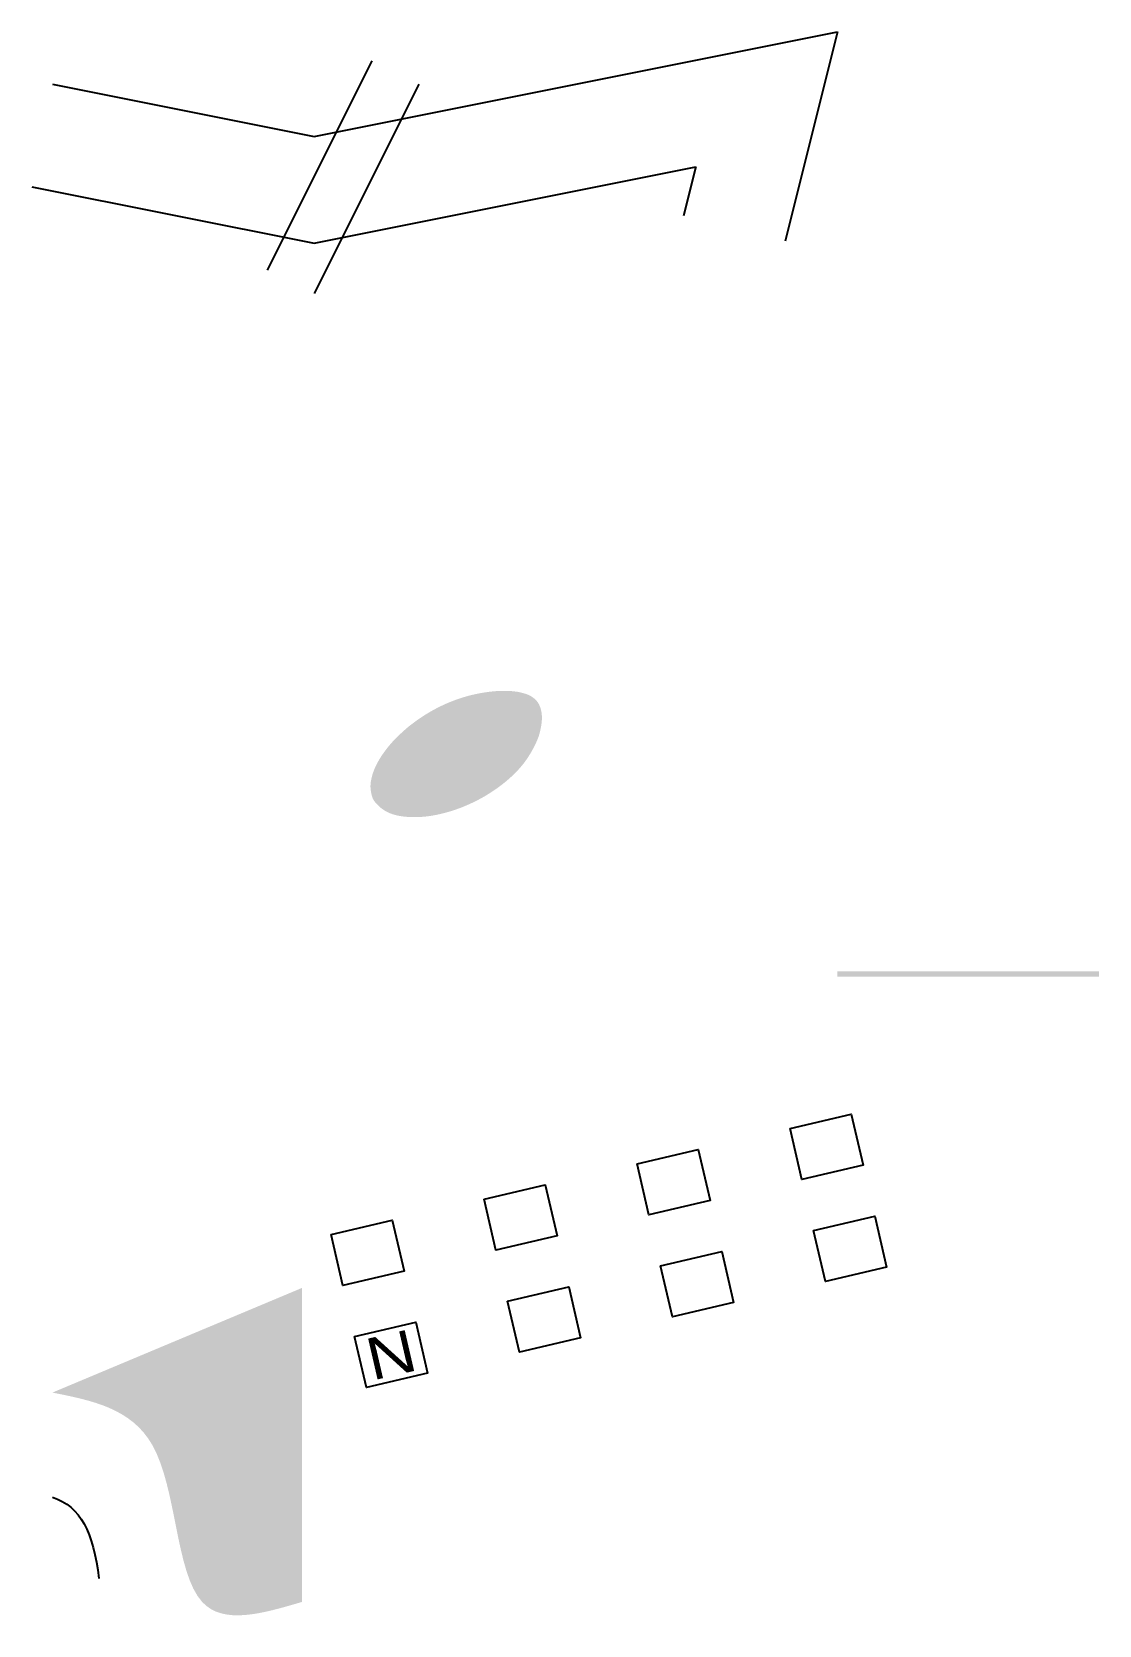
# Model space of a CAD drawing. Extents: x -4 to 200, y -4 to 300.
import ezdxf
from ezdxf.enums import TextEntityAlignment as Align

# ---------------------------------------------------------------- set-up
doc = ezdxf.new("R2010")
doc.units = 0

# ---------------------------------------------------------------- blocks, each defined once
blk = doc.blocks.new('helloblock')
at = {"linetype": 'Continuous'}
blk.add_lwpolyline([(0, 1), (1, 1), (1, 0), (0, 0)], close=True, dxfattribs=at)
blk.add_attdef('HELLOTAG', text='', height=0.8, dxfattribs=at).set_placement((0.5, 0.5), align=Align.MIDDLE_CENTER)

msp = doc.modelspace()

# ---------------------------------------------------------------- hatches: boundary and pattern name
at = {"linetype": 'Continuous'}
h = msp.add_hatch(color=4, dxfattribs=at)
h.dxf.hatch_style = 1
edge = h.paths.add_edge_path()
edge.add_spline(control_points=[(77.24, 172.43), (66.11, 168.48), (52.06, 148.21), (94.42, 145.14), (94.12, 174.1), (83.82, 174.77), (77.24, 172.43)], knot_values=[0, 0, 0, 0, 20.946009, 48.825778, 65.418024, 82.548235, 82.548235, 82.548235, 82.548235], weights=[1.210771, 1, 1, 0.65, 2, 1.383146, 1.210771], degree=3, periodic=0)
at = {"extrusion": (0.3, 0, -0.953939)}
h = msp.add_hatch(color=3, dxfattribs=at)
h.dxf.hatch_style = 1
edge = h.paths.add_edge_path()
edge.add_line((60, 50), (0, 50))
edge.add_spline(control_points=[(0, 50), (-2.22, 42.13), (-7.23, 24.37), (35.21, 25.24), (38.5, 7.91), (40, 0)], knot_values=[0, 0, 0, 0, 4.472136, 10.095549, 14.824257, 14.824257, 14.824257, 14.824257], degree=3, periodic=0)
edge.add_line((40, 0), (60, 50))

# ---------------------------------------------------------------- linework, layer by layer
for p, q in [((50, 280), (150, 300)), ((150, 300), (140, 260)), ((61.06, 294.47), (41.06, 254.47)), ((0, 290), (50, 280)), ((70, 290), (50, 250)), ((50, 259.6), (122.93, 274.19)), ((122.93, 274.19), (120.6, 264.85)), ((-3.92, 270.39), (50, 259.6))]:
    msp.add_line(p, q)
at = {"extrusion": (-0.087167, 0.002724, 0.99619)}
msp.add_open_spline([(0, 20), (5.4, 18.3), (7.8, 13.3), (8.9, 4.5)], degree=3, dxfattribs=at)
msp.add_trace([(150, 120.5), (150, 119.5), (200, 120.5), (200, 119.5)])

# ---------------------------------------------------------------- block references
at = {"linetype": 'Continuous', "xscale": 12, "yscale": 10, "rotation": 13, "row_count": 2, "column_count": 4, "row_spacing": 20, "column_spacing": 30}
msp.add_blockref('helloblock', (60, 41), dxfattribs=at).add_auto_attribs({'HELLOTAG': 'N'})

doc.saveas('drawing.dxf')
